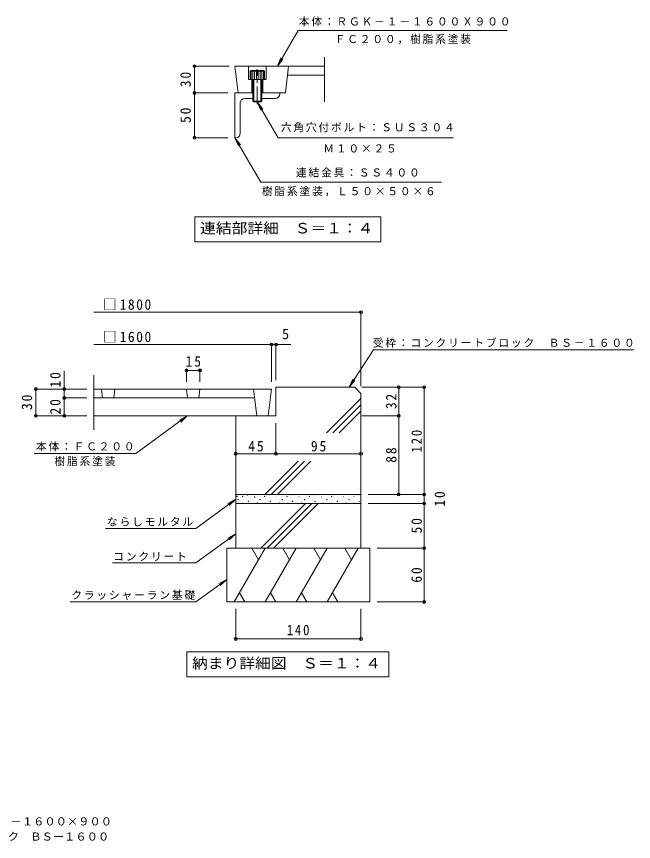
# Model space of a CAD drawing. Units: millimetres on the paper, enlarged 10 times, with parts at other scales. Extents: x -1741 to 1867, y -1366 to 1337.
# Drawn here: x 143 to 1867, y -1366 to 939 of the extents above; entities that cross this region are included whole.
import ezdxf
from ezdxf.enums import TextEntityAlignment as Align

# ---------------------------------------------------------------- set-up
doc = ezdxf.new("R2010")
doc.units = ezdxf.units.MM
doc.header["$LTSCALE"] = 10
doc.header["$PDMODE"] = 32
doc.header["$PDSIZE"] = 8
doc.linetypes.add('CHAIN1', pattern=[8, 5, -1, 1, -1])
for name, color, linetype, lineweight in [('1-0_1-0ﾚｲﾔ', 3, 'Continuous', 9), ('1-1_1-1ﾚｲﾔ', 2, 'Continuous', 9), ('1-2_1-2ﾚｲﾔ', 3, 'Continuous', 9), ('1-4_1-4ﾚｲﾔ', 7, 'Continuous', 9), ('1-5_1-5ﾚｲﾔ', 7, 'Continuous', 9), ('1-6_1-6ﾚｲﾔ', 6, 'Continuous', 9)]:
    doc.layers.add(name, color=color, linetype=linetype, lineweight=lineweight)
doc.layers.add('F-F_F-Fﾚｲﾔ', color=7, linetype='Continuous')
doc.styles.add('ＭＳ ゴシック', font='')
doc.styles.get('ＭＳ ゴシック').set_extended_font_data('MS Gothic')

msp = doc.modelspace()

# ---------------------------------------------------------------- linework, layer by layer
at = {"layer": '1-0_1-0ﾚｲﾔ'}
for p, q in [((753.2, 800.71), (762.4, 725.71)), ((903.2, 800.71), (893.99, 725.71)), ((359.03, -101.63), (855.28, -101.63)), ((380.28, -101.63), (383.35, -126.63)), ((417.78, -101.63), (414.71, -126.63)), ((617.78, -101.63), (620.85, -126.63)), ((655.28, -101.63), (652.21, -126.63)), ((805.28, -101.63), (814.49, -176.63)), ((855.28, -101.63), (846.07, -176.63)), ((359.03, -126.63), (808.35, -126.63)), ((359.03, -176.63), (846.07, -176.63))]:
    msp.add_line(p, q, dxfattribs=at)
at = {"layer": '1-1_1-1ﾚｲﾔ'}
for p, q in [((1087.78, -96.63), (1105.28, -114.13)), ((1105.28, -114.13), (1105.28, -396.63)), ((1008.62, -224.44), (1105.28, -127.78)), ((1026.29, -224.44), (1105.28, -145.45)), ((755.28, -176.63), (755.28, -396.63)), ((1043.97, -224.44), (1105.28, -163.13)), ((836.43, -396.63), (929.93, -303.13)), ((854.11, -396.63), (947.6, -303.13)), ((871.79, -396.63), (965.28, -303.13))]:
    msp.add_line(p, q, dxfattribs=at)
msp.add_lwpolyline([(1087.78, -96.63), (867.78, -96.63), (867.78, -176.63), (755.28, -176.63)], dxfattribs=at)
at = {"layer": '1-2_1-2ﾚｲﾔ'}
msp.add_line((359.03, -62.85), (359.03, -215.41), dxfattribs=at)
at = {"layer": '1-4_1-4ﾚｲﾔ'}
for p, q in [((871.93, 800.71), (929.66, 900.71)), ((1513.7, 900.71), (929.66, 900.71)), ((871.93, 800.71), (881.49, 823.8)), ((871.93, 800.71), (887.15, 820.54)), ((637.17, 800.71), (736.94, 800.71)), ((640.17, 800.71), (640.17, 725.71)), ((637.17, 725.71), (733.2, 725.71)), ((640.17, 725.71), (640.17, 600.71)), ((815.69, 700.71), (830.91, 680.87)), ((815.69, 700.71), (825.26, 677.61)), ((637.17, 600.71), (733.2, 600.71)), ((753.2, 600.71), (762.76, 577.61)), ((753.2, 600.71), (768.41, 580.87)), ((753.2, 600.71), (825.02, 476.3)), ((1330.06, 476.3), (825.02, 476.3)), ((1105.28, 116.07), (1105.28, -94.13)), ((867.78, 113.07), (359.03, 113.07)), ((867.78, 113.07), (1105.28, 113.07)), ((855.28, 25.72), (855.28, -81.63)), ((867.78, 25.72), (867.78, -76.63)), ((855.28, 22.72), (359.03, 22.72)), ((909, 22.72), (855.28, 22.72)), ((1140.43, 8.08), (1071.88, -96.63)), ((1140.43, 8.08), (1866.51, 8.08)), ((276.38, -51.3), (276.38, -126.63)), ((617.78, -46.48), (617.78, -81.63)), ((617.78, -49.48), (655.28, -49.48)), ((655.28, -46.48), (655.28, -81.63)), ((1071.88, -96.63), (1082.73, -74.11)), ((1071.88, -96.63), (1088.19, -77.68)), ((194, -101.63), (339.03, -101.63)), ((197, -101.63), (197, -176.63)), ((1284.63, -96.63), (1107.78, -96.63)), ((1213.68, -96.63), (1107.78, -96.63)), ((1210.68, -96.63), (1210.68, -176.63)), ((1281.63, -396.63), (1281.63, -96.63)), ((273.38, -126.63), (339.03, -126.63)), ((276.38, -126.63), (276.38, -176.63)), ((194, -176.63), (339.03, -176.63)), ((475.9, -281.88), (620.04, -176.63)), ((620.04, -176.63), (598.1, -188.61)), ((620.04, -176.63), (601.94, -193.88)), ((1213.68, -176.63), (1107.78, -176.63)), ((1210.68, -176.63), (1210.68, -396.63)), ((867.78, -285.33), (867.78, -196.63)), ((191.89, -281.88), (475.9, -281.88)), ((867.78, -282.33), (755.28, -282.33)), ((1105.28, -282.33), (867.78, -282.33)), ((643.96, -491.05), (755.28, -409.75)), ((755.28, -409.75), (733.34, -421.73)), ((755.28, -409.75), (737.19, -427)), ((761.54, -410.84), (761.54, -411.59)), ((823.07, -410.52), (823.07, -411.27)), ((885.24, -410.52), (885.24, -411.27)), ((947.41, -410.52), (947.41, -411.27)), ((1009.58, -410.52), (1009.58, -411.27)), ((1071.76, -410.52), (1071.76, -411.27)), ((1284.63, -396.63), (1125.28, -396.63)), ((1213.68, -396.63), (1125.28, -396.63)), ((1281.63, -396.63), (1281.63, -421.63)), ((1284.63, -421.63), (1125.28, -421.63)), ((1281.63, -421.63), (1281.63, -546.63)), ((391.54, -491.05), (643.96, -491.05)), ((643.96, -587.54), (755.28, -506.24)), ((755.28, -506.24), (733.34, -518.22)), ((755.28, -506.24), (737.19, -523.5)), ((1284.63, -546.63), (1150.28, -546.63)), ((1281.63, -546.63), (1281.63, -696.63)), ((411.15, -587.54), (643.96, -587.54)), ((643.96, -696.63), (730.28, -633.59)), ((730.28, -633.59), (708.34, -645.57)), ((730.28, -633.59), (712.19, -650.84)), ((293.14, -696.63), (643.96, -696.63)), ((1284.63, -696.63), (1150.28, -696.63)), ((755.28, -803.29), (755.28, -716.03)), ((1105.28, -803.29), (1105.28, -716.03)), ((755.28, -800.29), (1105.28, -800.29))]:
    msp.add_line(p, q, dxfattribs=at)
at = {"layer": '1-4_1-4ﾚｲﾔ', "color": 3}
for p, q in [((1003.19, 700.71), (1003.19, 825.71)), ((1003.19, 800.71), (753.2, 800.71)), ((790.69, 800.71), (790.69, 763.21)), ((840.7, 800.71), (840.7, 763.21)), ((840.7, 763.21), (790.69, 763.21)), ((800.7, 763.21), (800.7, 725.71)), ((830.7, 763.21), (830.7, 725.71)), ((1003.19, 775.71), (900.13, 775.71)), ((893.99, 725.71), (878.19, 725.71))]:
    msp.add_line(p, q, dxfattribs=at)
at = {"layer": '1-4_1-4ﾚｲﾔ', "color": 2}
for p, q in [((795.69, 786.71), (795.69, 763.21)), ((798.2, 786.71), (798.2, 763.21)), ((833.1, 788.21), (798.29, 788.21)), ((803.2, 786.71), (803.2, 703.21)), ((808.2, 786.71), (808.2, 763.21)), ((813.2, 786.71), (813.2, 763.21)), ((818.2, 786.71), (818.2, 763.21)), ((823.2, 786.71), (823.2, 763.21)), ((828.2, 786.71), (828.2, 763.21)), ((835.69, 786.71), (833.1, 788.21)), ((833.2, 786.71), (833.2, 763.21)), ((835.69, 763.21), (835.69, 786.71)), ((805.69, 763.21), (805.69, 700.71)), ((825.69, 700.71), (825.69, 763.21)), ((828.19, 703.21), (828.19, 763.21)), ((803.19, 703.21), (828.19, 703.21)), ((803.19, 703.21), (805.69, 700.71)), ((825.69, 700.71), (805.69, 700.71)), ((828.19, 703.21), (825.69, 700.71))]:
    msp.add_line(p, q, dxfattribs=at)
at = {"layer": '1-4_1-4ﾚｲﾔ', "color": 2, "linetype": 'CHAIN1'}
msp.add_line((815.69, 694.13), (815.69, 792.74), dxfattribs=at)
at = {"layer": '1-4_1-4ﾚｲﾔ', "color": 4}
for p, q in [((803.19, 725.71), (753.2, 725.71)), ((753.2, 725.71), (753.2, 600.71)), ((828.19, 725.71), (878.19, 725.71)), ((878.19, 723.21), (878.19, 725.71)), ((768.19, 613.21), (768.19, 698.21)), ((803.19, 710.71), (780.69, 710.71)), ((865.7, 710.71), (828.19, 710.71)), ((755.7, 600.71), (753.2, 600.71))]:
    msp.add_line(p, q, dxfattribs=at)
at = {"layer": '1-4_1-4ﾚｲﾔ', "color": 2}
msp.add_lwpolyline([(835.69, 786.71), (795.69, 786.71), (798.29, 788.21)], dxfattribs=at)
at = {"layer": '1-4_1-4ﾚｲﾔ'}
for points in [[(815.69, 700.71), (873.43, 600.71), (1363.5, 600.71)], [(761.54, -410.84), (762.29, -410.84), (762.29, -411.59), (761.54, -411.59)], [(823.07, -410.52), (823.82, -410.52), (823.82, -411.27), (823.07, -411.27)], [(885.24, -410.52), (885.99, -410.52), (885.99, -411.27), (885.24, -411.27)], [(947.41, -410.52), (948.16, -410.52), (948.16, -411.27), (947.41, -411.27)], [(1009.58, -410.52), (1010.33, -410.52), (1010.33, -411.27), (1009.58, -411.27)], [(1071.76, -410.52), (1072.51, -410.52), (1072.51, -411.27), (1071.76, -411.27)]]:
    msp.add_lwpolyline(points, dxfattribs=at)
for points in [[(758.18, -401.6), (758.18, -400.85), (758.93, -400.85), (758.93, -401.6)], [(774.64, -402.1), (774.64, -401.35), (775.39, -401.35), (775.39, -402.1)], [(788.46, -398.15), (788.46, -397.4), (789.21, -397.4), (789.21, -398.15)], [(808.2, -403.66), (808.2, -402.91), (808.95, -402.91), (808.95, -403.66)], [(836.17, -401.77), (836.17, -401.02), (836.92, -401.02), (836.92, -401.77)], [(849.99, -397.83), (849.99, -397.08), (850.74, -397.08), (850.74, -397.83)], [(851.96, -415.6), (851.96, -414.85), (852.71, -414.85), (852.71, -415.6)], [(869.74, -403.34), (869.74, -402.59), (870.49, -402.59), (870.49, -403.34)], [(898.34, -401.77), (898.34, -401.02), (899.09, -401.02), (899.09, -401.77)], [(912.16, -397.83), (912.16, -397.08), (912.91, -397.08), (912.91, -397.83)], [(914.14, -415.6), (914.14, -414.85), (914.89, -414.85), (914.89, -415.6)], [(931.91, -403.34), (931.91, -402.59), (932.66, -402.59), (932.66, -403.34)], [(960.51, -401.77), (960.51, -401.02), (961.26, -401.02), (961.26, -401.77)], [(974.33, -397.83), (974.33, -397.08), (975.08, -397.08), (975.08, -397.83)], [(976.31, -415.6), (976.31, -414.85), (977.06, -414.85), (977.06, -415.6)], [(994.08, -403.34), (994.08, -402.59), (994.83, -402.59), (994.83, -403.34)], [(1022.68, -401.77), (1022.68, -401.02), (1023.43, -401.02), (1023.43, -401.77)], [(1036.51, -397.83), (1036.51, -397.08), (1037.26, -397.08), (1037.26, -397.83)], [(1038.48, -415.6), (1038.48, -414.85), (1039.23, -414.85), (1039.23, -415.6)], [(1056.25, -403.34), (1056.25, -402.59), (1057, -402.59), (1057, -403.34)], [(1084.86, -401.77), (1084.86, -401.02), (1085.61, -401.02), (1085.61, -401.77)], [(1098.68, -397.83), (1098.68, -397.08), (1099.43, -397.08), (1099.43, -397.83)], [(1100.65, -415.6), (1100.65, -414.85), (1101.4, -414.85), (1101.4, -415.6)], [(775.13, -421.35), (775.13, -420.6), (775.88, -420.6), (775.88, -421.35)], [(790.43, -415.92), (790.43, -415.17), (791.18, -415.17), (791.18, -415.92)], [(815.12, -420.44), (815.12, -419.69), (815.87, -419.69), (815.87, -420.44)], [(836.66, -421.03), (836.66, -420.28), (837.41, -420.28), (837.41, -421.03)], [(876.65, -420.12), (876.65, -419.37), (877.4, -419.37), (877.4, -420.12)], [(898.83, -421.03), (898.83, -420.28), (899.58, -420.28), (899.58, -421.03)], [(938.82, -420.12), (938.82, -419.37), (939.57, -419.37), (939.57, -420.12)], [(961.01, -421.03), (961.01, -420.28), (961.76, -420.28), (961.76, -421.03)], [(1000.99, -420.12), (1000.99, -419.37), (1001.74, -419.37), (1001.74, -420.12)], [(1023.18, -421.03), (1023.18, -420.28), (1023.93, -420.28), (1023.93, -421.03)], [(1063.16, -420.12), (1063.16, -419.37), (1063.91, -419.37), (1063.91, -420.12)], [(1085.35, -421.03), (1085.35, -420.28), (1086.1, -420.28), (1086.1, -421.03)]]:
    msp.add_lwpolyline(points, close=True, dxfattribs=at)
at = {"layer": '1-4_1-4ﾚｲﾔ', "color": 4}
for centre, start, end in [((865.7, 723.21), 270, 0), ((780.69, 698.21), 90, 180), ((755.7, 613.21), 270, 0)]:
    msp.add_arc(centre, 12.5, start, end, dxfattribs=at)
at = {"layer": '1-4_1-4ﾚｲﾔ'}
for p in [(640.17, 800.71), (640.17, 725.71), (640.17, 600.71), (1105.28, 113.07), (855.28, 22.72), (867.78, 22.72), (617.78, -49.48), (655.28, -49.48), (197, -101.63), (276.38, -101.63), (1210.68, -96.63), (1281.63, -96.63), (276.38, -126.63), (197, -176.63), (276.38, -176.63), (1210.68, -176.63), (755.28, -282.33), (867.78, -282.33), (1105.28, -282.33), (1210.68, -396.63), (1281.63, -396.63), (1281.63, -421.63), (1281.63, -546.63), (1281.63, -696.63), (755.28, -800.29), (1105.28, -800.29)]:
    msp.add_point(p, dxfattribs=at)
at = {"layer": '1-5_1-5ﾚｲﾔ'}
for p, q in [((640.81, 379.47), (1160.81, 379.47)), ((640.81, 379.47), (640.81, 309.47)), ((1160.81, 379.47), (1160.81, 309.47)), ((640.81, 309.47), (1160.81, 309.47)), ((618.31, -836.45), (1183.31, -836.45)), ((618.31, -836.45), (618.31, -906.45)), ((1183.31, -836.45), (1183.31, -906.45)), ((618.31, -906.45), (1183.31, -906.45))]:
    msp.add_line(p, q, dxfattribs=at)
at = {"layer": '1-6_1-6ﾚｲﾔ'}
for p, q in [((1105.28, -396.63), (1105.28, -546.63)), ((1105.28, -421.63), (755.28, -421.63)), ((825.14, -546.63), (950.14, -421.63)), ((842.82, -546.63), (967.82, -421.63)), ((860.49, -546.63), (985.49, -421.63)), ((1130.28, -546.63), (730.28, -546.63)), ((730.28, -546.63), (730.28, -696.63)), ((837.84, -546.63), (751.23, -696.63)), ((800.67, -546.63), (819.26, -578.81)), ((924.44, -546.63), (837.84, -696.63)), ((887.28, -546.63), (905.86, -578.81)), ((1011.04, -546.63), (924.44, -696.63)), ((973.88, -546.63), (992.46, -578.81)), ((1097.64, -546.63), (1011.04, -696.63)), ((1060.48, -546.63), (1079.06, -578.81)), ((1130.28, -546.63), (1130.28, -696.63)), ((766.02, -671.02), (780.81, -696.63)), ((852.62, -671.02), (867.41, -696.63)), ((939.23, -671.02), (954.01, -696.63)), ((1025.83, -671.02), (1040.61, -696.63)), ((1130.28, -696.63), (730.28, -696.63))]:
    msp.add_line(p, q, dxfattribs=at)
msp.add_lwpolyline([(1105.28, -396.63), (755.28, -396.63), (755.28, -546.63)], dxfattribs=at)

# ---------------------------------------------------------------- texts
at = {"layer": '1-4_1-4ﾚｲﾔ', "color": 2, "style": 'ＭＳ ゴシック'}
msp.add_text('5', height=29.33, dxfattribs=at).set_placement((884.53, 28.72), align=Align.BOTTOM_LEFT)
at = {"layer": '1-4_1-4ﾚｲﾔ', "char_height": 21.99, "attachment_point": 7, "style": 'ＭＳ ゴシック'}
for s, insert in [('\\T1.17;本体：ＲＧＫ－１－１６００Ｘ９００', (931.54, 911.93)), ('\\T1.17;ＦＣ２００，樹脂系塗装', (1031.68, 861.96)), ('\\T1.17;六角穴付ボルト：ＳＵＳ３０４', (881.14, 615.98)), ('\\T1.17;Ｍ１０×２５', (999.97, 559.09)), ('\\T1.17;連結金具：ＳＳ４００', (923.63, 489.66)), ('\\T1.17;樹脂系塗装，Ｌ５０×５０×６', (828.11, 436.7)), ('\\T1.17;受枠：コンクリートブロック\u3000ＢＳ－１６００', (1138.11, 13.9)), ('\\T1.17;本体：ＦＣ２００', (197.21, -275.72)), ('\\T1.17;樹脂系塗装', (248.9, -317.02)), ('\\T1.17;ならしモルタル', (395.79, -485.85)), ('\\T1.17;コンクリート', (413.29, -582.34)), ('\\T1.17;クラッシャーラン基礎', (296.05, -691.44))]:
    msp.add_mtext(s, dxfattribs=dict(at, insert=insert))
at = {"layer": '1-4_1-4ﾚｲﾔ', "color": 2, "char_height": 29.33, "attachment_point": 7, "rotation": 90, "style": 'ＭＳ ゴシック'}
for s, insert in [('\\T1.27;\\W0.95;30', (630.17, 741.96)), ('\\T1.27;\\W0.95;50', (630.17, 641.96)), ('\\T1.27;\\W0.95;10', (266.38, -97.55)), ('\\T1.27;\\W0.95;30', (187, -160.38)), ('\\T1.27;\\W0.95;20', (266.38, -172.88)), ('\\T1.27;\\W0.95;32', (1204.68, -157.88)), ('\\T1.27;\\W0.9;120', (1275.63, -279.13)), ('\\T1.27;\\W0.95;88', (1204.68, -307.88)), ('\\T1.27;\\W0.95;10', (1340.14, -430.38)), ('\\T1.27;\\W0.95;50', (1275.63, -505.38)), ('\\T1.27;\\W0.95;60', (1275.63, -642.88))]:
    msp.add_mtext(s, dxfattribs=dict(at, insert=insert))
at = {"layer": '1-4_1-4ﾚｲﾔ', "color": 2, "char_height": 29.33, "attachment_point": 7, "style": 'ＭＳ ゴシック'}
for s, insert in [('\\T1.22;\\W0.95;□1800', (384.65, 119.07)), ('\\T1.22;\\W0.95;□1600', (384.65, 28.72)), ('\\T1.27;\\W0.95;15', (615.28, -39.48)), ('\\T1.27;\\W0.95;45', (790.28, -276.33)), ('\\T1.27;\\W0.95;95', (965.28, -276.33)), ('\\T1.27;\\W0.9;140', (897.78, -790.29))]:
    msp.add_mtext(s, dxfattribs=dict(at, insert=insert))
at = {"layer": '1-5_1-5ﾚｲﾔ', "color": 2, "style": 'ＭＳ ゴシック', "width": 1.1}
for s, p in [('連結部詳細\u3000Ｓ＝１：４', (655.81, 324.47)), ('納まり詳細図\u3000Ｓ＝１：４', (633.31, -891.45))]:
    msp.add_text(s, height=29.33, dxfattribs=at).set_placement(p, align=Align.BOTTOM_LEFT)
at = {"layer": 'F-F_F-Fﾚｲﾔ', "style": 'ＭＳ ゴシック', "width": 1.05}
for s, p in [('角型\u3000格子タイプ\u3000支柱穴なし\u3000ガーデングレート\u3000ＲＧＫ－１－１６００×９００', (-786.98, -1327.93)), ('角型用\u3000コンクリートブロック\u3000ＢＳー１６００', (-290.98, -1370.32))]:
    msp.add_text(s, height=21.99, dxfattribs=at).set_placement(p, align=Align.BOTTOM_LEFT)

doc.saveas('drawing.dxf')
